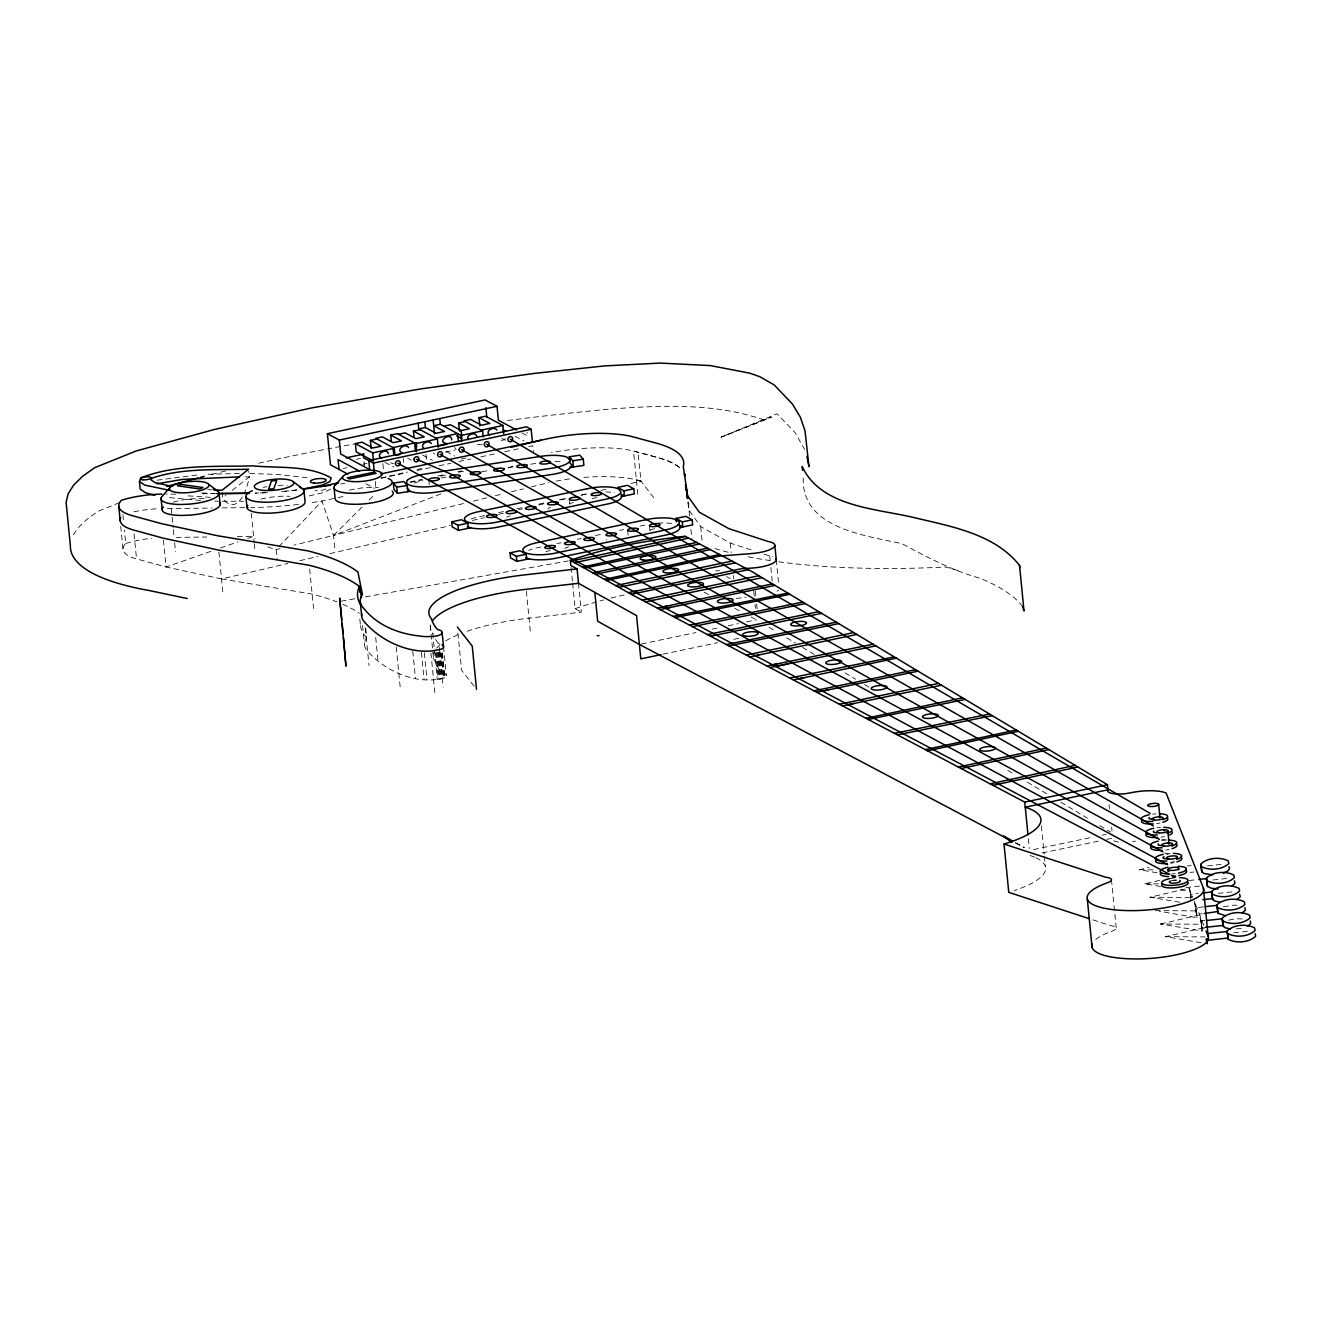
<?xml version="1.0" encoding="UTF-8"?>
<svg xmlns="http://www.w3.org/2000/svg" width="1322" height="1322" viewBox="0 0 1322 1322"><rect width="100%" height="100%" fill="white"/><g stroke="black" fill="none" stroke-linecap="round" stroke-linejoin="round"><path stroke-width="0.75" stroke-dasharray="5 3.75" d="M1190.709 897.605L1190.478 894.316L1198.228 893.474M1203.483 906.859L1195.716 907.817L1196.46 914.361L1202.276 913.733M1204.854 920.674C1198.558 917.666 1200.145 931.613 1205.581 927.333M1201.715 927.747L1200.987 921.104M278.925 546.63L321.99 500.988L336.135 498.014M362.03 507.086L333.508 535.427L293.947 545.176M369.169 500.013L374.87 494.345M505.665 438.739L502.509 440.391L498.377 439.598M222.245 492.131L222.807 497.849L225.93 495.37M232.176 490.445L249.346 476.878L248.784 471.161M365.731 628.099L366.673 637.716A113.56 31.265 -5.6 0 0 367.615 651.168C385.363 671.626 418.132 685.986 445.283 677.542A18.822 5.189 -5.6 0 0 441.647 672.65A291.931 80.394 -5.6 0 1 435.616 661.859A105.082 28.935 -5.6 0 1 435.417 649.581M330.616 489.206L322.849 492.726L309.166 495.899M721.184 437.119L771.618 417.074L721.184 437.119L777.039 413.786L795.183 432.757L804.569 449.414M119.492 502.657L98.737 511.036A258.054 71.058 -5.6 0 0 72.379 537.096M440.904 493.916L333.508 535.427L334.929 549.853M508.028 467.971L513.779 465.757M210.809 551.357L166.076 566.989L136.53 558.909A66.53 18.326 -5.6 0 1 125.739 543.491L124.417 530.039M220.526 547.952L238.026 541.838M247.743 538.434L253.576 536.402A108.255 29.481 -5.1 0 0 255.146 538.979M482.348 444.803L477.044 444.374M1207.449 865.893L1221.677 864.34M1212.968 879.989L1227.196 878.436M1218.223 893.375L1232.451 891.838M1223.478 906.776L1234.17 905.091L1240.813 905.702M1228.733 920.162L1235.706 918.707L1246.068 919.104M1233.707 932.836L1247.935 931.299M267.688 546.878A108.255 29.481 -5.1 0 0 276.149 549.572L280.099 548.597M463.427 503.566L333.508 535.427L321.99 500.988A130.184 35.843 -5.6 0 1 310.306 502.839M473.425 501.104L487.421 497.683M495.42 495.717L501.402 494.246M511.399 491.801L523.396 488.859M531.394 486.893L545.375 483.455A72.826 20.061 -5.6 0 1 548.845 482.646M381.067 478.068L407.077 471.921M417.091 469.558L425.089 467.658M461.097 459.147L467.096 457.726M163.432 540.087L166.076 566.989L221.518 578.937L287.766 563.503M299.797 560.693L317.875 556.479M329.905 553.67L450.356 525.578M472.433 520.438L484.48 517.629M498.526 514.357L504.541 512.953M518.604 509.664L522.62 508.739M538.665 504.987L544.697 503.583M560.759 499.848L566.774 498.444M580.821 495.155L588.852 493.288M600.899 490.479L606.914 489.074M631.007 483.455L641.038 481.125L654.671 498.972M1157.064 872.751L1139.267 869.727L1149.049 867.447M1170.581 862.44L1174.498 861.514M1160.617 886.517L1144.786 883.823L1160.452 880.171M1172.184 877.444L1176.101 876.519M1179.72 902.248L1150.041 897.225L1189.189 888.087L1192.94 897.655M1160.551 923.995L1199.698 914.874L1202.062 924.26L1202.095 931.035L1160.551 923.995L1202.062 924.26M1201.136 942.718L1165.525 936.687L1204.673 927.548L1194.444 901.472L1196.84 917.65L1159.245 911.271M157.103 480.183L197.903 474.912M356.428 459.263L360.41 458.404M343.026 468.533L347.025 467.674M362.988 464.27L366.987 463.394M445.398 452.107L455.231 450.009M381.067 478.2L407.011 472.648M416.992 470.516L430.972 467.525M438.954 465.807L450.934 463.245M458.916 461.543L470.896 458.965M480.877 456.834L496.857 453.413M504.839 451.711L520.818 448.29M528.8 446.572L532.799 445.729L533.559 453.562M409.969 481.968L421.949 479.407M437.929 476.003L445.911 474.301M457.891 471.739L461.89 470.88M338.151 497.584L346.232 495.899M410.564 482.365L422.561 479.853M440.573 476.069L446.572 474.813M458.569 472.285L464.567 471.029M484.496 515.58L478.432 516.852A23.879 6.577 -5.6 0 0 469.079 519.926M498.642 512.589L504.707 511.317M516.836 508.755L522.901 507.483M539.062 504.079L545.127 502.79M559.272 499.815L567.369 498.113M581.515 495.139L587.579 493.85M540.847 547.011L536.798 547.87A23.879 6.577 -5.6 0 0 528.701 550.365M557.008 543.606L561.057 542.764M577.218 539.359L581.267 538.5M595.412 535.526L603.493 533.824M619.671 530.403L623.703 529.56M639.881 526.156L645.929 524.867M641.418 644.012L695.95 632.56M712.112 629.156L718.177 627.884M728.273 625.769L738.387 623.637M746.467 621.935L756.564 619.82M663.033 654.192L717.582 642.723M733.743 639.336L739.808 638.047M1033.54 849.583L1092.038 837.289M1102.135 835.157L1106.167 834.314M1042.116 852.954L1098.599 841.089M1106.663 839.387L1112.711 838.115M341.093 601.213L355.288 598.684M365.434 596.9L568.196 560.974M1241.325 928.308L1233.971 929.102M441.135 477.87L447.233 476.945M481.836 471.657L489.983 470.417M508.309 467.624L514.407 466.683M530.684 464.204L536.798 463.262M291.633 490.594L297.219 489.834M340.762 483.951L344.794 483.422M578.507 583.316L581.333 612.152L529.015 618.134A105.082 28.935 -5.6 0 0 466.699 631.42M1187.437 865.993L1191.304 865.563M1190.097 872.437L1193.981 872.008M1189.106 880.502L1196.84 879.659M1185.95 887.591L1199.5 886.104M281.636 491.52L289.766 490.859M715.615 570.889L719.565 570.575M736.222 598.337L746.087 597.561M208.099 474.268L240.125 473.491M267.391 492.676L255.113 493.156A130.184 35.843 -5.6 0 0 266.978 492.561M175.991 494.098L169.877 494.18A45.824 12.625 -5.6 0 0 165.911 494.081M202.464 493.75L214.693 493.602M167.332 508.507A45.824 12.625 -5.6 0 1 171.298 508.59L212.032 508.061M222.212 507.929L248.701 507.598M176.173 537.41L206.728 537.013M237.282 536.616L253.576 536.402M249.775 473.491L277.504 474.433L309.745 478.002M245.396 476.878L249.346 476.878A48.881 18.525 -88.9 0 1 244.438 492.875M222.377 501.236L243.579 501.236M1139.267 869.727L1155.064 869.843M1144.786 883.823L1158.617 883.922M1150.041 897.225L1189.569 897.473M1155.296 910.61L1196.807 910.875L1196.84 917.65M1165.525 936.687L1205.053 936.934M207.703 489.652L211.801 489.818M201.853 492.974L215.783 493.536M210.512 497.353L186.485 495.75M200.614 500.509L166.142 497.303M214.544 501.071L218.51 501.236M393.526 463.758L390.585 462.832M221.518 578.937L312.141 594.123A293.385 80.791 -5.6 0 1 337.044 601.923M1170.912 875.098L1176.844 876.106M1180.397 889.855L1186.346 890.863L1186.032 889.64M679.706 467.624A134.844 37.132 -5.6 0 0 657.249 457.429L631.933 450.604A72.826 20.061 -5.6 0 0 551.373 452.669M636.378 479.869L641.038 481.125L637.964 452.19M1022.617 606.467C1011.677 592.9 995.681 584.82 979.916 578.177C952.187 570.592 927.4 557.306 902.166 543.755C865.398 535.427 801.479 528.403 803.264 478.002M957.905 570.476L945.561 567.006A342.381 94.292 -5.6 0 1 778.294 561.767M687.886 502.393L689.043 510.242L700.677 526.602L730.273 543.061L752.813 550.431M764.083 554.116L769.718 555.967A22.193 6.114 -5.6 0 1 772.544 556.661M1092.947 919.864L1110.563 925.631A13.17 3.636 -5.6 0 1 1112.116 931.134A64.646 17.797 -5.6 0 0 1094.451 940.752M641.038 481.125L634.775 479.44A72.826 20.061 -5.6 0 0 582.936 477.49M726.505 576.623L730.141 578.54M704.114 592.157L709.484 594.983M734.784 608.335L740.221 611.21M751.111 616.944L754.746 618.861M1171.474 875.313L1176.894 878.172M1015.23 842.891L1024.153 847.6M365.93 483.802L374.473 488.38M521.959 432.905L527.395 435.83L527.032 432.228M515.068 436.194L523.925 440.953M501.864 438.375L505.417 440.292M446.225 451.496L454.702 456.057M422.594 455.049L432.476 460.353M407.639 458.238L411.225 460.172M384.917 462.27L393.89 467.096M1164.632 852.789L1168.235 854.756M1015.759 842.775L1024.352 847.551M572.608 583.134L575.12 608.698L581.333 612.152M764.133 420.016C714.574 402.615 660.57 405.358 608.979 409.142A894.548 246.355 -5.6 0 0 504.855 420.842M768.941 627.239L776.031 631.486M786.64 637.848L795.497 643.153M802.57 647.4L814.947 654.82M845.039 672.865L855.648 679.227M864.489 684.532L869.81 687.704M1007.827 770.445L1014.899 774.692M1027.277 782.128L1048.511 794.853M1060.905 802.272L1087.444 818.186M1099.821 825.622L1110.447 831.984M456.222 449.463L454.652 447.497M434.608 454.09L433.269 452.884M474.02 686.151L461.593 670.254L457.908 632.908M1190.478 894.316L1190.99 897.688M1195.732 907.702L1196.46 914.361M1202.095 931.035L1199.698 914.874M1194.444 901.472L1196.807 910.875M1191.552 897.489L1189.189 888.087L1191.023 901.158M688.118 502.36L689.605 516.01M688.382 502.839L689.043 510.242M1111.637 827.142L1112.017 831.075M1109.026 804.734L1109.422 808.767M1111.438 879.51L1116.198 927.829M1041.372 825.986L1044.149 854.177M1044.347 856.193L1045.338 866.257M1028.351 838.627L1029.309 848.46M776.262 559.817L778.708 584.803M769.718 555.967L770.098 559.801M770.858 567.502L772.56 584.803M755.391 591.033L755.953 596.8M756.663 604.005L757.374 611.21M753.722 590.984L754.3 596.751M755.044 604.435L755.424 608.285M730.273 543.061L731.215 552.679M733.462 575.5L733.826 579.102M700.677 526.602L702.197 541.97M690.927 529.461L691.885 539.079M649.466 525.677L649.978 530.766M637.799 494.279L633.535 451.033L657.249 457.429A136.348 37.545 -5.6 0 1 679.591 467.641M627.636 530.287L628.148 535.36A5.305 1.454 -5.6 0 1 629.47 534.171M569.286 499.27L569.782 504.343M571.054 567.419L572.409 581.168M526.371 591.215L530.436 632.544M428.824 480.018L429.27 484.662M425.948 454.404L426.527 460.287M443.548 646.97L446.39 675.806M442.49 652.804L444.952 677.789M442.077 653.035L444.539 678.037M441.581 653.283L444.043 678.269M441.019 653.498L443.481 678.483M440.193 651.779L442.837 678.698M435.582 639.418A291.931 80.394 -5.6 0 0 438.805 643.814L439.565 651.498M439.499 651.977L443.068 687.06M438.755 652.159L441.399 679.062M437.979 652.308L440.623 679.211M437.152 652.44L439.813 679.343M436.326 652.539L438.97 679.458M435.5 652.622L438.144 679.541M430.542 625.025A105.082 28.935 -5.6 0 0 432.773 633.023L437.301 679.591M430.261 625.537L433.451 657.976M430.922 652.919L434.988 694.248M424.312 652.754L426.956 679.673M403.227 458.437L403.607 462.353M421.421 652.357L424.065 679.26M412.761 651.135L415.422 678.054M382.868 463.741L383.644 471.59M396.236 646.97L400.302 688.299M375.266 481.439L375.845 487.273M363.98 461.692L364.558 467.575M375.712 637.386L378.175 662.372M365.351 628.099L369.036 665.577M362.592 625.471L364.492 644.69M359.848 619.208L360.41 624.976M309.679 569.138L313.562 608.533M276.149 549.572L277.207 560.379M251.312 513.333L254.105 541.805M254.287 543.606L254.997 550.811M218.874 552.034L222.939 593.363M171.298 508.59L173.182 527.825M173.38 529.742L174.124 537.426M174.653 542.83L175.545 551.852M134.084 533.923L136.53 558.909M122.896 514.655L123.475 520.422M120.732 526.371L123.012 549.423M575.12 608.698A179.428 49.41 -5.6 0 1 596.486 601.907M599.99 600.915A179.428 49.41 -5.6 0 1 603.576 599.957M610.88 598.089A179.428 49.41 -5.6 0 1 624.116 594.999M1135.499 841.106A16.475 4.528 -5.6 0 1 1132.657 841.635M1118.544 842.048A16.475 4.528 -5.6 0 1 1112.612 839.784M1161.823 839.338A27.316 7.519 -5.6 0 1 1166.996 840.131M1035.886 857.78A93.284 25.68 -5.6 0 1 1014.205 890.631M1030.003 855.499A93.284 25.68 -5.6 0 1 1034.548 857.185M433.054 633.949A291.931 80.394 -5.6 0 1 432.773 633.023M438.805 643.814A18.822 5.189 -5.6 0 1 440.061 644.144M133.853 511.812A45.824 12.625 -5.6 0 1 159.053 508.656M298.408 504.393A130.184 35.843 -5.6 0 1 250.734 507.565M778.592 589.909A22.193 6.114 -5.6 0 1 777.22 591.198M342.729 604.253A293.385 80.791 -5.6 0 1 359.336 613.177M366.673 637.716A229.797 63.291 -5.6 0 1 360.361 623.059M436.557 648.144A105.082 28.935 -5.6 0 1 439.515 645.252M445.58 640.922A105.082 28.935 -5.6 0 1 459.775 634.015M357.733 443.366A894.548 246.355 -5.6 0 0 335.672 447.381A696.165 191.723 -5.6 0 0 327.608 448.902M211.537 474.482A696.165 191.723 -5.6 0 1 218.94 472.632M220.807 472.169A696.165 191.723 -5.6 0 1 226.409 470.781M258.666 463.212A696.165 191.723 -5.6 0 1 325.592 449.298M125.739 543.491A45.824 12.625 -5.6 0 1 151.914 538.252M556.033 481.142A72.826 20.061 -5.6 0 1 571.22 478.713M296.987 489.983A130.184 35.843 -5.6 0 1 290.989 490.66M288.989 490.859A130.184 35.843 -5.6 0 1 284.974 491.239M770.445 560.644A342.381 94.292 -5.6 0 1 747.26 556.595M728.092 552.232A342.381 94.292 -5.6 0 1 713.236 548.035M605.74 491.933A23.879 6.577 -5.6 0 1 614.466 492.66M569.881 503.946A5.305 1.454 -5.6 0 1 573.384 502.525M592.157 498.939A5.305 1.454 -5.6 0 1 597.941 497.634M548.068 509.003A5.305 1.454 -5.6 0 1 550.431 507.466M506.723 517.332A5.305 1.454 -5.6 0 1 510.242 515.927M414.166 483.026A23.879 6.577 -5.6 0 1 422.875 480.712M555.141 461.543A23.879 6.577 -5.6 0 1 563.8 462.303M606.418 540.02A5.305 1.454 -5.6 0 1 606.517 539.624M545.821 551.852A5.305 1.454 -5.6 0 1 550.233 550.646M658.025 523.148A23.879 6.577 -5.6 0 1 674.253 523.975M650.06 530.37A5.305 1.454 -5.6 0 1 654.935 528.75M564.99 548.746A5.305 1.454 -5.6 0 1 568.592 546.944M1152.536 814.17A13.27 3.652 -5.6 0 1 1155.99 813.856M1159.923 823.061A13.27 3.652 -5.6 0 1 1156.618 823.623M1164.368 836.611A13.27 3.652 -5.6 0 1 1161.047 837.173M1156.981 827.721A13.27 3.652 -5.6 0 1 1160.419 827.39M1161.691 840.544A13.27 3.652 -5.6 0 1 1165.145 840.214M1169.078 849.435A13.27 3.652 -5.6 0 1 1165.773 849.996M1173.953 862.655A13.27 3.652 -5.6 0 1 1170.631 863.216M1175.159 873.644A13.27 3.652 -5.6 0 1 1171.722 873.974M1175.407 876.172A13.27 3.652 -5.6 0 1 1171.97 876.503M1171.358 880.65A5.536 1.52 -5.6 0 1 1176.828 879.923M1173.126 880.617A13.27 3.652 -5.6 0 1 1176.563 880.287M1169.557 878.651A13.27 3.652 -5.6 0 1 1176.316 877.758M1166.566 853.781A13.27 3.652 -5.6 0 1 1170.003 853.45M325.84 488.942A7.965 2.198 -5.6 0 1 314.983 490.693M242.306 496.923A48.881 18.525 -88.9 0 1 222.807 497.849M173.132 502.244A29.183 8.031 -5.6 0 1 192.648 498.758L200.101 498.46A29.183 8.031 -5.6 0 1 206.959 498.741M263.21 487.388A29.183 8.031 -5.6 0 1 266.78 486.711M278.066 485.405A29.183 8.031 -5.6 0 1 287.188 485.273M260.913 499.154A29.183 8.031 -5.6 0 1 289.964 496.328M349.388 490.198A29.183 8.031 -5.6 0 1 378.439 487.471"/><path stroke-width="1.5" d="M437.599 454.735L437.615 454.107A2.661 2.363 -61.9 0 1 442.292 453.099L442.424 453.71M451.727 439.896C451.199 431.071 436.029 442.093 446.34 443.415M476.713 437.136C477.077 430.79 464.633 434.674 468.385 439.73M1198.773 879.444L1206.523 878.585L1206.523 879.543M1204.028 892.829L1211.762 891.986L1211.778 892.928M1207.895 933.563L1227.246 931.448L1228.006 937.992L1206.689 940.438L1206.689 939.496M1205.416 906.644L1217.017 905.372L1217.959 913.221L1225.18 915.584M1222.288 919.699L1222.272 918.757L1206.788 920.459M1205.581 927.333L1222.999 925.417L1222.321 918.889M1227.246 931.448L1227.262 932.39M154.905 495.337L145.42 492.693L140.215 489.157L139.454 481.555L140.776 477.903C176.057 463.972 215.602 466.947 252.882 465.873C278.744 468.368 307.877 464.815 331.194 477.936L329.872 481.588L322.105 485.124L302.821 489.057M570.691 466.352L569.848 468.137A23.879 6.577 -5.6 0 1 552.96 474.317L436.938 492.032A23.879 6.577 -5.6 0 1 410.25 491.338L397.36 493.304L393.923 489.322L393.312 483.125L403.805 481.538L407.242 485.521L407.854 491.718M170.422 487.074L162.441 496.014A29.183 8.031 -5.6 0 0 181.131 504.475L188.6 504.178A29.183 8.031 -5.6 0 0 215.75 497.436A29.183 8.031 -5.6 0 0 213.255 489.008M334.962 485.372L343.092 476.267M1231.691 886.12L1234.93 883.443L1234.418 880.816M1236.946 899.522L1240.185 896.828L1239.672 894.201M1242.201 912.907L1245.44 910.214L1244.927 907.586M1247.456 926.292L1250.695 923.615L1250.182 920.971M1223.379 873.164L1228.221 870.735L1229.642 867.976L1228.898 866.72M661.017 654.621L640.806 658.868L636.56 615.606L578.507 583.316L577.086 568.906L570.856 565.452L570.36 560.363C607.36 547.473 646.161 540.5 685.027 536.269L751.805 571.501L1107.456 784.723L1107.952 789.796A16.475 4.528 -5.6 0 0 1113.785 793.729A16.475 4.528 -5.6 0 0 1130.74 792.787A27.316 7.519 -5.6 0 1 1166.103 793.035L1203.4 888.103L1208.159 936.422A54.913 15.12 -5.6 0 1 1139.812 958.913A64.646 17.797 -5.6 0 1 1092.253 944.057M511.118 447.315L541.128 440.209A72.826 20.061 -5.6 0 1 630.511 436.194L655.828 443.002A134.844 37.132 -5.6 0 1 683.276 466.418L687.622 495.816L699.255 512.176L728.852 528.651L768.313 541.541A22.193 6.114 -5.6 0 1 772.973 547.952A22.193 6.114 -5.6 0 1 751.706 553.554L722.093 555.851M156.888 483.835L182.419 479.407L239.48 476.878M990.195 783.863L1075.166 765.355M571.517 561.024L685.391 536.451M574.558 562.709L688.531 538.12M582.424 567.072L696.694 542.433M592.801 572.856L707.485 548.118M595.445 574.326L710.245 549.572M604.501 579.35L719.631 554.513M606.55 580.507L721.762 555.653M749.805 656.918L758.679 655.018M925.334 749.607L1016.205 730.008M927.631 750.813L1018.304 731.264M958.351 767.041L1046.33 748.07M961.144 768.512L1048.875 749.591M993.004 785.334L1077.926 767.008M347.818 474.102L330.467 464.815L327.393 433.699L485.124 399.938L497.022 406.3L498.394 420.247L516.522 429.981M327.393 433.699L339.308 440.061L497.022 406.3M418.165 423.172L418.727 428.923L425.37 427.502L436.144 433.286L444.456 431.501L433.699 425.717L440.342 424.296L460.998 435.45L482.596 430.823L483.208 436.938M391.329 441.251L390.717 435.103L397.36 433.682L415.752 443.564L437.367 438.937L438.177 447.133M355.403 443.614L372.672 452.901L373.482 461.097L356.213 451.81L355.403 443.614L362.046 442.192L372.821 447.976L381.133 446.192L370.358 440.408L371.185 448.604M370.358 440.408L377.018 438.987M398.484 434.277L405.127 432.856L415.885 438.64L424.213 436.855L413.439 431.071L414.05 437.235M413.439 431.071L420.099 429.65M479.82 425.833L479.01 417.636L485.653 416.215L502.922 425.502L503.732 433.649M443.713 426.163L450.372 424.742L461.13 430.526L469.442 428.741L458.684 422.957L459.494 431.154M458.684 422.957L465.327 421.536M435.996 438.21L457.61 433.583L458.42 441.779M346.05 457.875L364.013 454.041M372.672 452.901L394.286 448.274L394.898 454.421M481.307 430.129L502.922 425.502M438.772 445.993L446.638 444.308M395.807 455.379L399.74 454.537M363.22 454.074L363.583 457.776L373.448 463.08L531.163 429.32L532.386 441.614M633.8 591.562L745.046 567.931M665.875 608.401L774.956 585.382M799.017 678.748L896.382 658.158M842.56 705.898L853.896 703.502M866.026 718.292L962.532 697.834M868.29 719.499L875.742 717.912M302.953 489.239A130.184 35.843 -5.6 0 0 320.568 486.579L338.614 482.778M380.719 473.937L541.128 440.209M621.191 495.552L621.522 497.237A23.879 6.577 -5.6 0 1 608.054 503.913L498.923 526.9A23.879 6.577 -5.6 0 1 470.615 527.808L458.486 530.37L452.207 526.9L451.711 521.826L461.576 519.744L467.856 523.215L468.352 528.288M451.711 521.826L457.99 525.297L467.856 523.215M633.783 488.793L627.504 485.323L617.638 487.405L623.918 490.875L633.783 488.793L634.279 493.866L621.39 496.593M679.558 526.569L679.872 528.271A23.879 6.577 -5.6 0 1 666.42 534.931L557.289 557.934A23.879 6.577 -5.6 0 1 528.982 558.826L516.852 561.387L510.573 557.917L510.077 552.844L519.943 550.762L526.222 554.232L526.718 559.305M676.352 521.793L676.005 518.422L685.87 516.34L692.15 519.81L692.645 524.884L679.756 527.61M510.077 552.844L516.357 556.314L526.222 554.232M676.005 518.422L682.284 521.893L692.15 519.81M584.324 568.146L699.635 543.97M615.722 585.596L732.058 561.073M618.812 587.315L735.412 562.842M628.446 592.669L637.039 590.868M631.354 594.289L748.384 569.683M642.261 600.155L758.861 575.714M645.483 601.841L652.622 600.353M657.348 608.12L667.66 605.955M662.95 606.947L772.445 583.861M660.141 609.591L670.882 607.343M746.302 655.084L853.698 632.577M755.341 655.712L856.821 634.444M816.781 692.298L828.448 689.853M839.371 704.229L938.504 683.424M570.36 560.363L634.643 596.123L1024.748 802.107L1107.456 784.723M1107.952 789.796L1025.261 807.18A93.284 25.68 -5.6 0 1 1004.009 844.047L1008.769 892.367L1089.031 918.592M793.349 679.921L804.288 677.641M814.005 690.828L915.601 669.692M822.416 691.109L918.063 671.163M848.179 704.692L941.479 685.209M651.068 600.667L762.133 577.681M707.501 634.593L818.797 611.656M873.925 718.292L965.143 699.388M692.464 626.645L805.313 603.576M710.525 636.179L821.623 613.358M772.643 664.834L873.115 644.211M775.667 666.437L875.858 645.863M673.03 616.383L787.862 593.115M675.261 617.572L789.895 594.322M689.473 625.075L802.851 602.088M726.307 644.525L836.281 622.133M728.885 645.88L838.726 623.604M766.942 665.974L777.98 663.743M769.933 667.56L787.862 663.925M789.779 678.037L894.217 656.869M894.482 733.313L989.567 714.045M897.407 734.867L992.244 715.648M569.352 456.768L572.79 460.767L573.401 466.947L569.964 462.964L569.352 456.768L579.829 455.181L583.266 459.164L583.878 465.361L570.179 467.443M393.312 483.125L396.749 487.124L407.242 485.521M572.79 460.767L583.266 459.164M320.568 486.579L330.665 485.257M577.086 568.906L524.768 574.872A105.082 28.935 -5.6 0 0 431.352 618.613A291.931 80.394 -5.6 0 0 437.384 629.404A18.822 5.189 -5.6 0 1 441.019 634.296A7.337 2.016 -5.6 0 1 433.054 636.345A18.392 5.073 -5.6 0 1 419.818 636.014C398.451 633.899 376.836 625.19 363.368 607.922A113.56 31.265 -5.6 0 1 362.426 594.454L357.932 571.98A293.385 80.791 -5.6 0 0 307.894 550.877L217.254 535.691L161.829 523.743L132.283 515.663A66.53 18.326 -5.6 0 1 121.492 500.245A45.824 12.625 -5.6 0 1 161.829 494.098M578.507 583.316L526.173 589.298A105.082 28.935 -5.6 0 0 432.575 620.745M1202.822 899.704L1212.489 898.63L1211.762 891.986M1204.21 913.519L1217.628 911.552M743.245 568.741L753.11 567.964A22.193 6.114 -5.6 0 0 775.865 558.628M248.982 493.387L217.766 493.618M216.725 493.569L249.313 493.156M597.213 635.667L599.081 635.651M1212.671 874.85L1203.582 873.412L1201.599 870.686M1218.206 888.946L1211.58 888.318L1207.449 886.434L1206.523 878.585M213.85 489.9L222.046 490.231L248.586 469.26C216.478 470.103 182.767 467.757 151.964 478.118L151.253 480.084L154.971 482.596L172.224 486.446M169.117 490.264L144.66 485.075L139.454 481.555M1219.925 902.199L1214.356 900.91L1212.373 898.167M1230.435 928.969L1224.866 927.68L1222.883 924.954M187.245 598.519L149.056 590.504A258.054 71.058 -5.6 0 1 70.363 545.556L66.1 502.31L68.116 493.85L73.569 485.207L82.394 476.482L94.473 467.79L136.017 451.017L214.693 429.386L311.314 407.986L420.677 388.916L535.195 373.316L604.716 365.897L660.289 363.087L710.36 365.583L749.706 373.151L759.687 376.654L774.213 384.95L792.357 403.921L800.355 417.19L805.032 430.856L808.965 466.666L806.916 456.239M402.219 452.719C395.08 450.306 405.507 442.325 408.597 447.58M381.876 458.023C374.209 455.313 386.619 447.034 388.47 453.694M1004.009 844.047L1105.82 877.296A13.17 3.636 -5.6 0 1 1107.357 882.815A64.646 17.797 -5.6 0 0 1089.13 901.885A64.646 17.797 -5.6 0 0 1135.069 910.594A54.913 15.12 -5.6 0 0 1203.4 888.103M467.228 526.668L470.615 527.808M525.594 557.686L528.982 558.826M416.513 459.263L451.298 474.284L634.362 578.16L1167.607 864.753M559.503 552.282L397.856 463.245M559.404 552.299L1169.673 874.354M1011.661 841.007L639.402 644.442L597.66 621.224L594.817 592.405M531.163 429.32L526.503 426.808L368.788 460.568L369.681 469.591L340.679 454.008L339.308 440.061M502.674 429.534L506.21 431.435M479.01 417.636L489.768 423.42L481.456 425.205L470.682 419.421L464.039 420.842L482.596 430.823M456.553 435.83L461.94 438.722L461.13 430.526M418.727 428.923L437.367 438.937M390.717 435.103L401.491 440.887L393.163 442.672L382.405 436.888L375.762 438.309L394.286 448.274M359.534 471.128L338.068 459.593L339.027 469.393M299.764 487.256L302.821 488.909A29.183 8.031 -5.6 0 1 286.692 500.03A29.183 8.031 -5.6 0 1 250.122 500.162L247.065 498.51A29.183 8.031 -5.6 0 1 252.271 490.726M1162.848 851.814C922.095 718.953 678.533 591.116 440.028 454.256M678.087 524.355L682.78 526.966L682.284 521.893M621.29 494.213L624.414 495.948L623.918 490.875M1159.394 839.42L659.975 561.817L461.609 449.629M1003.712 836.082L1012.322 840.858M1153.362 825.92L690.96 563.007L486.727 444.242M1150.157 813.394L733.032 570.476L510.309 439.185M410.25 491.338L407.126 488.33M1201.351 866.588C1209.63 870.868 1221.859 869.926 1228.832 863.58L1228.336 860.952C1220.041 856.656 1207.829 857.598 1200.839 863.944L1201.913 872.355M1206.887 880.667C1215.166 884.963 1227.378 884.021 1234.368 877.676L1233.856 875.048C1225.577 870.752 1213.365 871.694 1206.375 878.039L1207.449 886.434M1212.142 894.069C1220.421 898.349 1232.633 897.407 1239.623 891.061L1239.111 888.434C1230.832 884.137 1218.62 885.079 1211.63 891.425L1212.704 899.836M1217.38 907.454C1225.676 911.734 1237.888 910.792 1244.878 904.463L1244.366 901.819C1236.087 897.539 1223.858 898.481 1216.884 904.81L1217.959 913.221M1222.635 920.839C1230.914 925.136 1243.143 924.194 1250.133 917.848L1249.621 915.204C1241.341 910.924 1229.113 911.866 1222.139 918.212L1223.214 926.606M1227.626 933.53C1235.905 937.81 1248.117 936.868 1255.107 930.523L1254.595 927.895C1246.316 923.599 1234.087 924.541 1227.113 930.886L1228.188 939.298C1236.467 943.578 1248.679 942.636 1255.669 936.29L1255.156 933.663M489.504 434.921C484.348 431.269 494.213 425.552 496.874 430.113M423.949 448.373C418.793 444.704 428.659 438.987 431.319 443.548M1003.646 836.33L1011.892 842.312M293.038 481.522L302.821 488.909M208.512 484.149L218.494 491.718M457.329 627.008L472.251 646.078L476.498 689.324M1022.617 606.467L1024.005 611.028L1019.543 565.436C994.689 533.857 951.08 526.47 914.097 517.596C875.842 508.425 821.16 507.103 802.14 466.468L802.52 470.318M1206.061 931.101L1208.159 936.422M1227.923 937.976L1228.188 939.298M1201.665 871.033L1200.987 864.505L1201.004 865.447M1206.689 940.438L1206.49 939.43M685.457 484.629L686.597 490.33L685.738 485.703M361.6 597.643L359.353 586.39A293.385 80.791 -5.6 0 0 309.315 565.287L218.675 550.101L163.25 538.17L133.704 530.072A66.53 18.326 -5.6 0 1 120.732 517.662M686.647 490.578L687.787 497.931M685.556 486.711L686.135 490.627M686.713 494.56L687.308 498.477M1206.242 938.752L1207.069 943.726L1207.036 938.637M686.878 491.685L687.671 498.427M1167.822 830.596L1169.061 843.287M1158.667 804.222L1159.906 816.913M1087.312 898.927L1092.055 947.246M1024.748 802.107L1027.954 834.694M774.841 545.391L776.262 559.817M516.357 556.314L516.852 561.387M485.885 407.705L486.843 417.438M460.998 435.45L461.593 441.565M457.99 525.297L458.486 530.37M439.78 418.545L440.342 424.296M433.12 419.983L434.508 433.913M424.808 421.751L425.37 427.502M442.126 632.56L443.548 646.97M416.298 442.738L416.694 446.853M415.752 443.564L416.562 451.76M415.455 451.166L414.645 442.969L393.031 447.596L393.642 453.743M396.749 487.124L397.36 493.304M373.448 463.08L374.341 472.103M359.915 592.157L359.353 586.39A229.797 63.291 -5.6 0 0 361.022 605.377M360.228 601.444L361.65 615.87M334.036 487.554L335.11 498.51A29.183 8.031 -5.6 0 0 353.321 504.277A29.183 8.031 -5.6 0 0 384.917 499.567L389.478 497.469A29.183 8.031 -5.6 0 0 392.155 491.09M341.77 619.688L339.638 598.056L345.934 666.123L343.505 637.369M342.15 623.62L343.125 633.453M303.994 490.892L305.068 501.848A29.183 8.031 -5.6 0 1 284.197 511.68A29.183 8.031 -5.6 0 1 251.213 511.135L248.139 509.482A29.183 8.031 -5.6 0 1 247.792 505.335M245.909 496.543L246.983 507.499M219.088 493.767L220.179 504.723M161.069 498.212L162.143 509.168M118.749 506.177L120.17 520.604M1019.543 565.436L1019.758 567.766M442.027 644.938A18.822 5.189 -5.6 0 1 442.44 648.722C415.29 657.15 382.521 642.789 364.789 622.332A113.56 31.265 -5.6 0 1 361.798 613.573M684.482 473.954A134.844 37.132 -5.6 0 1 685.06 476.201A136.348 37.545 -5.6 0 0 684.399 473.97M166.671 486.496A696.165 191.723 -5.6 0 1 198.697 477.787M200.514 477.308A696.165 191.723 -5.6 0 1 204.183 476.366M1159.328 813.774A13.27 3.652 -5.6 0 1 1162.633 819.772M1152.916 821.425A13.27 3.652 -5.6 0 1 1141.382 819.359A13.27 3.652 -5.6 0 1 1149.215 814.732M1158.783 816.285A5.536 1.52 -5.6 0 1 1159.576 817.74M1153.809 819.21A5.536 1.52 -5.6 0 1 1149.314 817.525M1166.83 817.624A13.27 3.652 -5.6 0 1 1162.881 822.301M1153.164 823.953A13.27 3.652 -5.6 0 1 1142.423 819.937M1172.201 832.001A13.27 3.652 -5.6 0 1 1169.739 834.942M1157.609 837.504A13.27 3.652 -5.6 0 1 1146.868 833.471M1156.849 832.794A5.536 1.52 -5.6 0 1 1153.759 831.075M1163.955 830.117A5.536 1.52 -5.6 0 1 1164.368 830.86M1163.773 827.324A13.27 3.652 -5.6 0 1 1167.078 833.306M1157.361 834.959A13.27 3.652 -5.6 0 1 1145.827 832.893A13.27 3.652 -5.6 0 1 1153.66 828.283M1167.937 842.659A5.536 1.52 -5.6 0 1 1168.731 844.097M1162.963 845.584A5.536 1.52 -5.6 0 1 1158.469 843.899M1168.483 840.148A13.27 3.652 -5.6 0 1 1171.788 846.13M1162.071 847.782A13.27 3.652 -5.6 0 1 1150.537 845.716A13.27 3.652 -5.6 0 1 1158.369 841.106M1175.985 843.981A13.27 3.652 -5.6 0 1 1172.036 848.674M1162.319 850.327A13.27 3.652 -5.6 0 1 1150.735 847.303M1180.843 857.218A13.27 3.652 -5.6 0 1 1176.911 861.894M1167.194 863.547A13.27 3.652 -5.6 0 1 1156.453 859.531M1167.838 858.804A5.536 1.52 -5.6 0 1 1164.038 856.722M1185.619 870.173A13.27 3.652 -5.6 0 1 1178.728 875.61M1168.631 876.569A13.27 3.652 -5.6 0 1 1161.228 872.487M1178.133 866.323A13.27 3.652 -5.6 0 1 1186.462 868.934A13.27 3.652 -5.6 0 1 1178.48 873.082M1168.367 874.04A13.27 3.652 -5.6 0 1 1160.055 871.429A13.27 3.652 -5.6 0 1 1168.02 867.282M1168.929 871.529A5.536 1.52 -5.6 0 1 1168.119 870.091M1178.712 869.463A5.536 1.52 -5.6 0 1 1178.728 869.859M1179.852 880.469A5.536 1.52 -5.6 0 1 1174.151 883.113A5.536 1.52 -5.6 0 1 1170.367 881.03M1179.67 877.692A13.27 3.652 -5.6 0 1 1185.371 882.766A13.27 3.652 -5.6 0 1 1164.434 884.749A13.27 3.652 -5.6 0 1 1169.557 878.651M1188.098 882.352A13.27 3.652 -5.6 0 1 1173.506 887.855A13.27 3.652 -5.6 0 1 1162.765 883.84M1173.341 853.384A13.27 3.652 -5.6 0 1 1176.663 859.366M1166.929 861.019A13.27 3.652 -5.6 0 1 1155.411 858.953A13.27 3.652 -5.6 0 1 1163.244 854.343M219.568 502.674A29.183 8.031 -5.6 0 1 189.674 515.15L182.221 515.448A29.183 8.031 -5.6 0 1 163.515 506.97M388.106 478.448A29.183 8.031 -5.6 0 1 388.387 486.496L383.843 488.595A29.183 8.031 -5.6 0 1 345.637 492.875A29.183 8.031 -5.6 0 1 337.788 483.158M442.44 453.743A2.661 2.363 -61.9 0 1 440.276 456.801A2.661 2.363 -61.9 0 1 437.599 454.768M395.46 463.097L395.443 463.725A2.661 2.363 -61.9 0 0 398.104 465.79A2.661 2.363 -61.9 0 0 400.269 462.733L400.12 462.089A2.661 2.363 -61.9 0 0 395.46 463.097M414.1 459.098L414.083 459.742A2.661 2.363 -61.9 0 0 416.76 461.791A2.661 2.363 -61.9 0 0 418.925 458.734L418.777 458.106A2.661 2.363 -61.9 0 0 414.1 459.098M459.213 449.463L459.18 450.124A2.661 2.363 -61.9 0 0 461.857 452.157A2.661 2.363 -61.9 0 0 464.022 449.1L463.873 448.472A2.661 2.363 -61.9 0 0 459.213 449.463M995.4 747.888L995.35 748.467A7.965 2.198 -5.6 0 1 985.601 751.144A7.965 2.198 -5.6 0 1 980.032 748.797A7.965 2.198 -5.6 0 1 990.74 746.533L992.508 746.682A7.965 2.198 -5.6 0 1 995.4 747.888M271.506 480.861L268.515 489.157L273.77 488.826L276.761 480.53L271.506 480.861M407.358 480.349L406.515 482.133A23.879 6.577 -5.6 0 0 436.326 485.835L552.348 468.137A23.879 6.577 -5.6 0 0 569.237 461.956L570.079 460.172L566.94 457.148A23.879 6.577 -5.6 0 0 540.252 456.454L424.246 474.168A23.879 6.577 -5.6 0 0 407.358 480.349M886.897 687.407L886.318 688.018A7.965 2.198 -5.6 0 1 876.503 690.101A7.965 2.198 -5.6 0 1 871.396 687.952A7.965 2.198 -5.6 0 1 880.32 685.49L882.303 685.474A7.965 2.198 -5.6 0 1 886.897 687.407M938.157 715.764L937.562 716.375A7.965 2.198 -5.6 0 1 927.747 718.457A7.965 2.198 -5.6 0 1 922.64 716.309A7.965 2.198 -5.6 0 1 931.564 713.847L933.547 713.83A7.965 2.198 -5.6 0 1 938.157 715.764M678.037 570.873L676.963 571.468A7.965 2.198 -5.6 0 1 663.842 572.327A7.965 2.198 -5.6 0 1 669.973 568.526L672.039 568.361A7.965 2.198 -5.6 0 1 678.037 570.873M702.775 584.853L701.685 585.431A7.965 2.198 -5.6 0 1 688.134 586.076A7.965 2.198 -5.6 0 1 696.777 582.324L698.76 582.308A7.965 2.198 -5.6 0 1 702.775 584.853M840.891 662.421L839.817 663.016A7.965 2.198 -5.6 0 1 826.267 663.644A7.965 2.198 -5.6 0 1 834.893 659.893L836.876 659.876A7.965 2.198 -5.6 0 1 840.891 662.421M180.8 484.364L177.396 485.785L199.589 488.975L202.993 487.554L180.8 484.364M731.397 601.56L729.926 602.072A7.965 2.198 -5.6 0 1 717.863 602.188A7.965 2.198 -5.6 0 1 724.439 598.602L726.505 598.436A7.965 2.198 -5.6 0 1 731.43 601.543M795.778 621.885L793.96 622.315A7.965 2.198 -5.6 0 0 791.234 625.141A7.965 2.198 -5.6 0 0 799.446 625.785L801.463 625.471A7.965 2.198 -5.6 0 0 806.023 622.216A7.965 2.198 -5.6 0 0 795.778 621.885M591.992 539.921L590.752 540.202A5.305 1.454 -5.6 0 1 584.671 540.186L584.076 539.888A5.305 1.454 -5.6 0 1 586.77 537.856A5.305 1.454 -5.6 0 1 593.495 537.757L594.09 538.054A5.305 1.454 -5.6 0 1 591.992 539.921M657.645 526.073L656.406 526.354A5.305 1.454 -5.6 0 1 650.341 526.321L649.73 526.04A5.305 1.454 -5.6 0 1 652.638 523.958A5.305 1.454 -5.6 0 1 659.397 523.991A5.305 1.454 -5.6 0 1 657.645 526.073M374.01 472.185L347.339 477.804L349.421 478.961L376.109 473.342L374.01 472.185M587.067 488.776L477.936 511.779A23.879 6.577 -5.6 0 0 464.485 518.439L464.815 520.141A23.879 6.577 -5.6 0 0 498.427 521.826L607.558 498.84A23.879 6.577 -5.6 0 0 621.01 492.164L618.762 489.008L615.391 487.868A23.879 6.577 -5.6 0 0 587.067 488.776M645.433 519.794L536.302 542.797A23.879 6.577 -5.6 0 0 522.851 549.456L523.182 551.158A23.879 6.577 -5.6 0 0 556.793 552.844L665.924 529.858A23.879 6.577 -5.6 0 0 679.376 523.182L679.045 521.496L673.741 518.885A23.879 6.577 -5.6 0 0 645.433 519.794M591.975 495.304L591.364 495.023A5.305 1.454 -5.6 0 1 596.982 492.577A5.305 1.454 -5.6 0 1 600.882 494.461A5.305 1.454 -5.6 0 1 591.975 495.304M579.565 497.783L578.953 497.485A5.305 1.454 -5.6 0 0 572.244 497.584A5.305 1.454 -5.6 0 0 569.534 499.617L570.146 499.898A5.305 1.454 -5.6 0 0 576.855 499.815A5.305 1.454 -5.6 0 0 579.565 497.783M637.931 528.8L637.32 528.503A5.305 1.454 -5.6 0 0 630.611 528.602A5.305 1.454 -5.6 0 0 627.9 530.634L628.512 530.932A5.305 1.454 -5.6 0 0 635.221 530.833A5.305 1.454 -5.6 0 0 637.931 528.8M557.851 502.443L557.24 502.145A5.305 1.454 -5.6 0 0 550.53 502.244A5.305 1.454 -5.6 0 0 547.82 504.277L548.432 504.558A5.305 1.454 -5.6 0 0 555.141 504.459A5.305 1.454 -5.6 0 0 557.851 502.443M616.217 533.46L615.606 533.163A5.305 1.454 -5.6 0 0 608.897 533.262A5.305 1.454 -5.6 0 0 606.187 535.294L606.798 535.575A5.305 1.454 -5.6 0 0 613.507 535.493A5.305 1.454 -5.6 0 0 616.217 533.46M535.724 507.037L535.129 506.739A5.305 1.454 -5.6 0 0 528.403 506.838A5.305 1.454 -5.6 0 0 525.71 508.871L526.305 509.152A5.305 1.454 -5.6 0 0 533.03 509.053A5.305 1.454 -5.6 0 0 535.724 507.037M516.423 511.168L515.811 510.87A5.305 1.454 -5.6 0 0 509.102 510.97A5.305 1.454 -5.6 0 0 506.392 513.002L506.987 513.3A5.305 1.454 -5.6 0 0 513.713 513.2A5.305 1.454 -5.6 0 0 516.423 511.168M574.789 542.185L574.178 541.888A5.305 1.454 -5.6 0 0 567.468 541.987A5.305 1.454 -5.6 0 0 564.758 544.02L565.353 544.317A5.305 1.454 -5.6 0 0 572.079 544.218A5.305 1.454 -5.6 0 0 574.789 542.185M496.692 515.068L496.081 514.77A5.305 1.454 -5.6 0 0 489.371 514.869A5.305 1.454 -5.6 0 0 486.661 516.902L487.273 517.183A5.305 1.454 -5.6 0 0 493.982 517.084A5.305 1.454 -5.6 0 0 496.692 515.068M555.058 546.085L554.447 545.788A5.305 1.454 -5.6 0 0 547.738 545.887A5.305 1.454 -5.6 0 0 545.028 547.919L545.639 548.217A5.305 1.454 -5.6 0 0 552.348 548.118A5.305 1.454 -5.6 0 0 555.058 546.085M540.368 463.543L540.004 463.212A5.305 1.454 -5.6 0 1 546.829 460.998A5.305 1.454 -5.6 0 1 549.142 463.179A5.305 1.454 -5.6 0 1 540.368 463.543M527.28 465.41L526.916 465.08A5.305 1.454 -5.6 0 0 520.67 464.799A5.305 1.454 -5.6 0 0 516.803 466.749L517.166 467.096A5.305 1.454 -5.6 0 0 523.413 467.377A5.305 1.454 -5.6 0 0 527.28 465.41M504.128 469.029L503.765 468.682A5.305 1.454 -5.6 0 0 497.518 468.401A5.305 1.454 -5.6 0 0 493.668 470.368L494.015 470.698A5.305 1.454 -5.6 0 0 500.278 470.979A5.305 1.454 -5.6 0 0 504.128 469.029M480.663 472.549L480.299 472.202A5.305 1.454 -5.6 0 0 474.053 471.921A5.305 1.454 -5.6 0 0 470.186 473.887L470.549 474.218A5.305 1.454 -5.6 0 0 476.812 474.499A5.305 1.454 -5.6 0 0 480.663 472.549M460.089 475.738L459.726 475.408A5.305 1.454 -5.6 0 0 453.479 475.127A5.305 1.454 -5.6 0 0 449.612 477.093L449.976 477.424A5.305 1.454 -5.6 0 0 456.222 477.705A5.305 1.454 -5.6 0 0 460.089 475.738M439.301 478.68L438.937 478.333A5.305 1.454 -5.6 0 0 432.674 478.052A5.305 1.454 -5.6 0 0 428.824 480.018L429.187 480.349A5.305 1.454 -5.6 0 0 435.434 480.63A5.305 1.454 -5.6 0 0 439.301 478.68M1149.909 806.47A5.536 1.52 -5.6 0 0 1158.683 804.619A5.536 1.52 -5.6 0 0 1151.016 803.726A5.536 1.52 -5.6 0 0 1149.909 806.47M1154.337 820.02A5.536 1.52 -5.6 0 0 1163.129 818.169A5.536 1.52 -5.6 0 0 1155.461 817.277A5.536 1.52 -5.6 0 0 1154.337 820.02M1159.063 832.843A5.536 1.52 -5.6 0 0 1167.838 830.993A5.536 1.52 -5.6 0 0 1160.171 830.1A5.536 1.52 -5.6 0 0 1159.063 832.843M1163.922 846.063A5.536 1.52 -5.6 0 0 1172.697 844.213A5.536 1.52 -5.6 0 0 1165.046 843.337A5.536 1.52 -5.6 0 0 1163.922 846.063M1168.714 859.019A5.536 1.52 -5.6 0 0 1177.489 857.168A5.536 1.52 -5.6 0 0 1169.821 856.276A5.536 1.52 -5.6 0 0 1168.714 859.019M1170.234 870.372A5.536 1.52 -5.6 0 0 1179.026 868.521A5.536 1.52 -5.6 0 0 1171.358 867.645A5.536 1.52 -5.6 0 0 1170.234 870.372M314.223 483.092A7.965 2.198 -5.6 0 0 326.204 480.134A7.965 2.198 -5.6 0 0 314.405 479.258A7.965 2.198 -5.6 0 0 314.223 483.092M142.71 479.77A5.305 1.454 -5.6 0 0 151.121 478.002A5.305 1.454 -5.6 0 0 143.784 477.143A5.305 1.454 -5.6 0 0 142.71 479.77M178.47 492.627A19.847 5.47 -5.6 0 0 208.926 485.538A19.847 5.47 -5.6 0 0 180.205 482.976A19.847 5.47 -5.6 0 0 178.47 492.627M264.582 490.462A19.847 5.47 -5.6 0 0 293.815 482.861A19.847 5.47 -5.6 0 0 263.805 481.026A19.847 5.47 -5.6 0 0 264.582 490.462M352.495 481.555A19.847 5.47 -5.6 0 0 381.959 474.053A19.847 5.47 -5.6 0 0 352.181 472.086A19.847 5.47 -5.6 0 0 352.495 481.555M745.377 636.196A7.965 2.198 -5.6 0 0 758.2 633.668A7.965 2.198 -5.6 0 0 747.525 632.23A7.965 2.198 -5.6 0 0 745.377 636.196M643.103 560.016A7.965 2.198 -5.6 0 0 655.91 557.471A7.965 2.198 -5.6 0 0 645.252 556.05A7.965 2.198 -5.6 0 0 643.103 560.016M511.168 441.498A2.661 2.363 -61.9 0 0 511.829 437.02A2.661 2.363 -61.9 0 0 507.912 439.02A2.661 2.363 -61.9 0 0 511.168 441.498M487.587 446.555A2.644 2.363 -61.9 0 0 488.264 442.077A2.644 2.363 -61.9 0 0 484.331 444.076A2.644 2.363 -61.9 0 0 487.587 446.555"/></g></svg>
